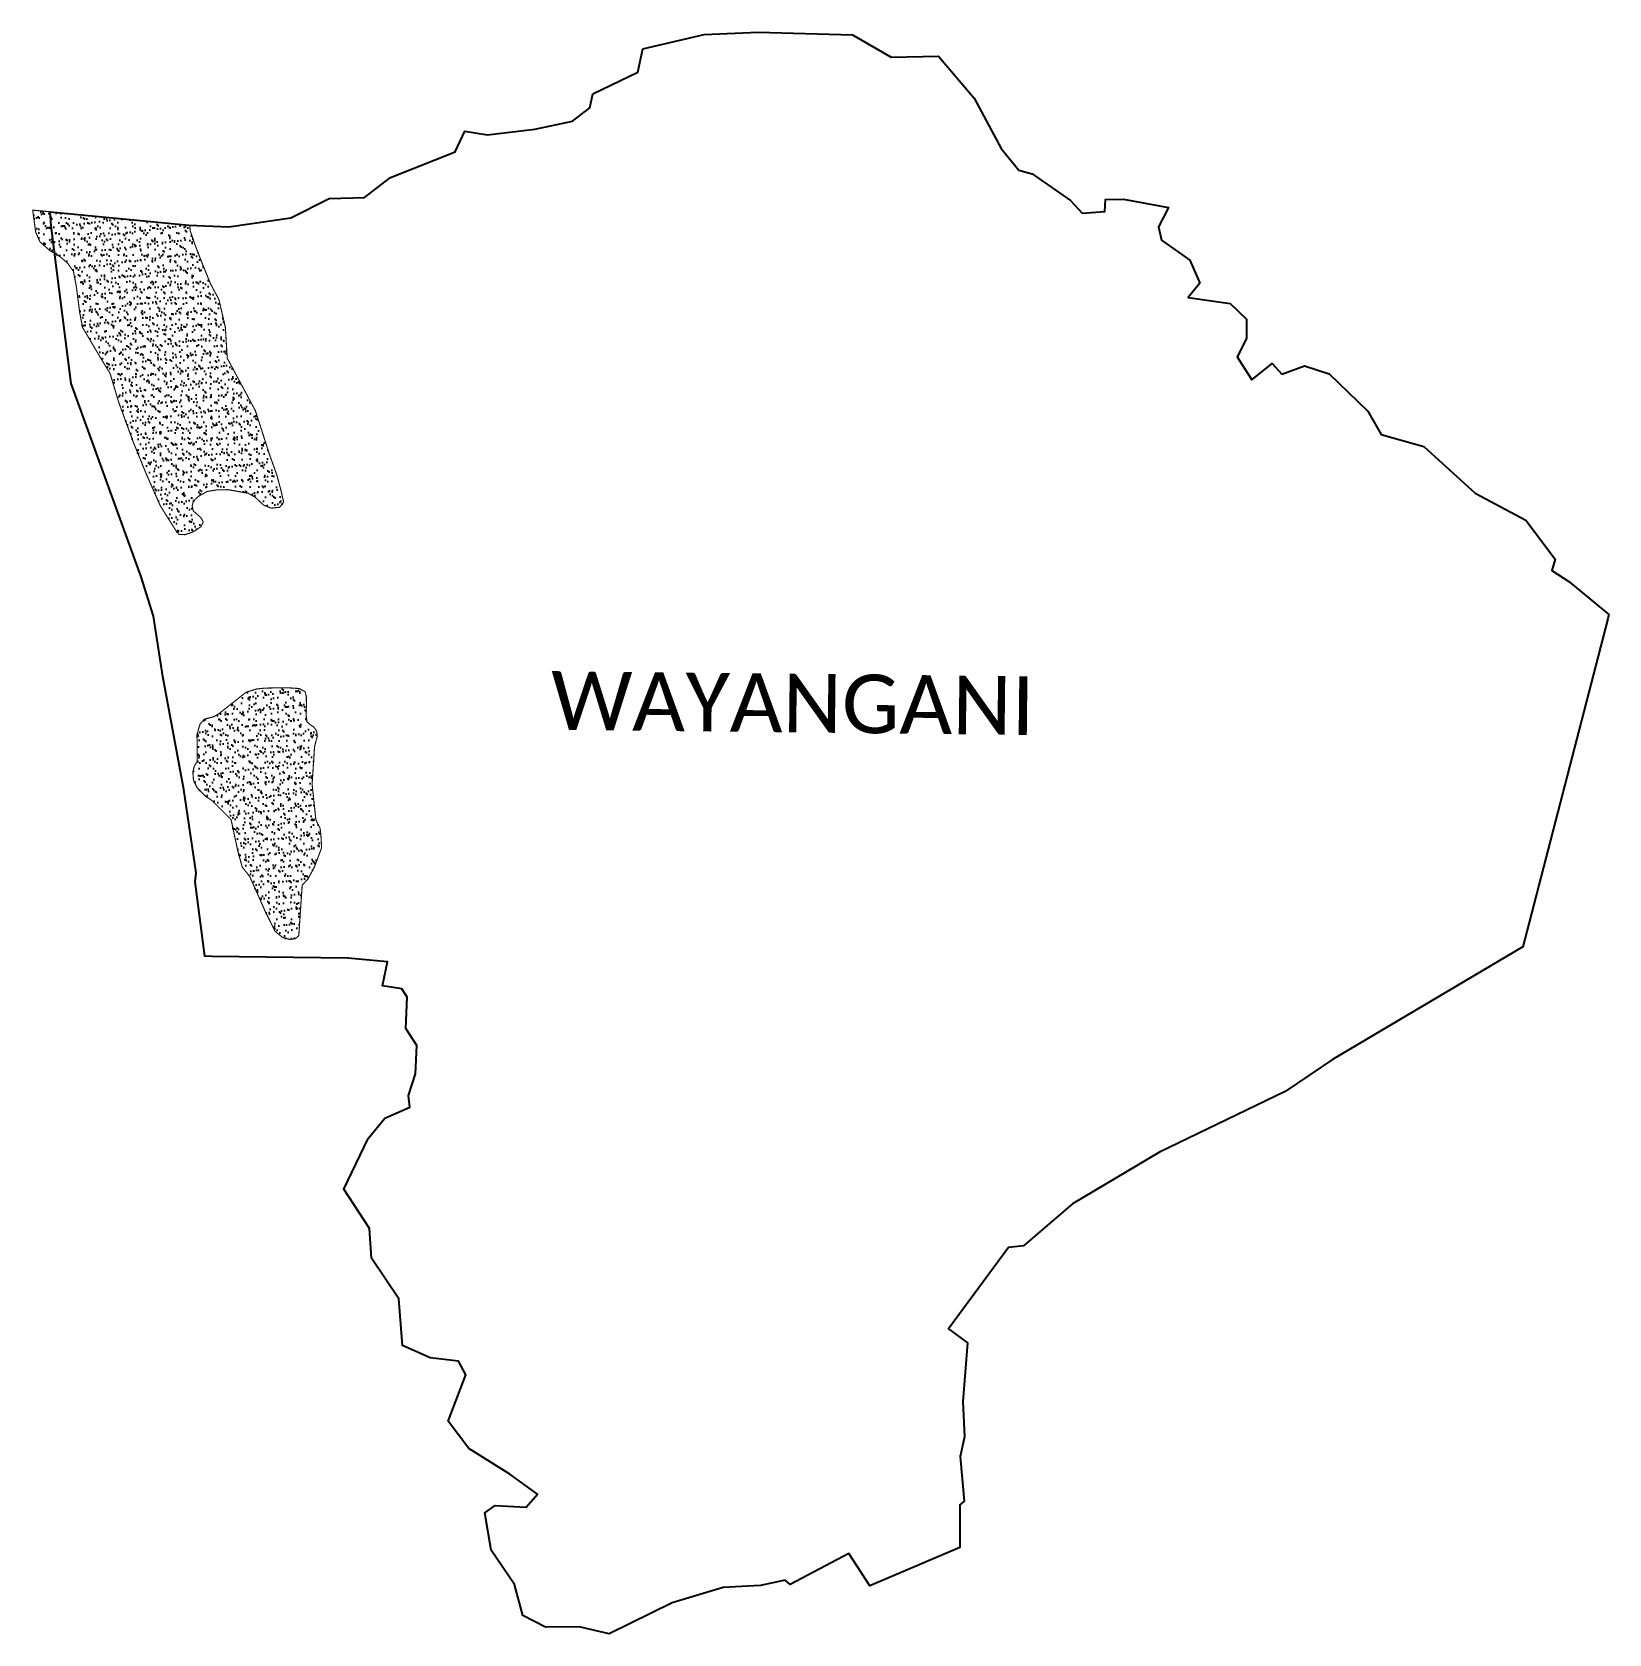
# Model space of a CAD drawing. Header units: metres. Extents: x 333487 to 337815, y 1785626 to 1790023.
import ezdxf

# ---------------------------------------------------------------- set-up
doc = ezdxf.new("R2010")
doc.units = ezdxf.units.M
doc.header["$MEASUREMENT"] = 0
for name, color, linetype in [('SAND DUNES', 42, 'Continuous'), ('village', 3, 'Continuous'), ('VILLAGE NAME', 250, 'Continuous')]:
    doc.layers.add(name, color=color, linetype=linetype)
doc.styles.get("Standard").update_dxf_attribs({"font": 'simplex.shx'})
pattern_1 = [(37.18287, (319956.478, 1782547.199), (-0.807046, 29.72228), [0, -23.442923, 0, -26.21906, 0, -25.062336]), (7.18287, (319956.478, 1782547.2), (27.53572, 43.37415), [0, -12.64684, 0, -21.129477, 0, -8.097062]), (327.18287, (319937.508, 1782547.304), (48.029102, -0.178576), [0, -7.711488, 0, -27.761356, 0, -36.243993]), (317.18287, (319937.51, 1782547.304), (46.43765, 13.27953), [0, -3.855744, 0, -18.19911, 0, -20.821017])]

msp = doc.modelspace()

# ---------------------------------------------------------------- hatches: boundary and pattern name
at = {"layer": 'SAND DUNES'}
h = msp.add_hatch(dxfattribs=at)
h.set_pattern_fill('AR-SAND', color=256, scale=0.607204, angle=-0.3171)
h.set_pattern_definition(pattern_1)
h.paths.add_polyline_path([(333919.3, 1789493.1), (333536.2, 1789530.1), (333488.6, 1789534.4), (333496.8, 1789474.3), (333508.3, 1789447.7), (333522.5, 1789435), (333537.9, 1789421.9), (333562.2, 1789407.9), (333584.2, 1789389.1), (333600.5, 1789366.2), (333608.5, 1789324), (333617.4, 1789254.8), (333625.4, 1789212.5), (333651.5, 1789168.6), (333674.9, 1789128.8), (333701, 1789086.1), (333724.4, 1789007.9), (333764.1, 1788899.2), (333799.9, 1788811), (333839.2, 1788722), (333881.4, 1788655.1), (333890.3, 1788644.2), (333906.8, 1788643.5), (333928.7, 1788651), (333950.4, 1788665.4), (333956.8, 1788678.4), (333949.9, 1788690.5), (333929.4, 1788708.7), (333926.3, 1788722.7), (333929.8, 1788736.3), (333943.9, 1788749), (333967.8, 1788762.2), (333995.8, 1788766.8), (334025.6, 1788766.9), (334080.2, 1788757.1), (334099.9, 1788745.9), (334122.4, 1788724.6), (334143, 1788716.3), (334166.5, 1788718.7), (334177.4, 1788732.6), (334170, 1788765), (334158.5, 1788807.9), (334138.7, 1788863), (334099.8, 1788983.7), (334022.5, 1789128.2), (334017.3, 1789213.5), (333999.5, 1789289.3), (333976.7, 1789332.1), (333953.4, 1789389.3), (333935.2, 1789435.9), (333921, 1789477.5)])
h = msp.add_hatch(dxfattribs=at)
h.set_pattern_fill('AR-SAND', color=256, scale=0.607204, angle=-0.3171)
h.set_pattern_definition(pattern_1)
h.paths.add_polyline_path([(334033.2, 1787861.1), (333980.9, 1787913.5), (333963.2, 1787925.1), (333940.4, 1787948.2), (333930, 1787969.1), (333928.1, 1787992.5), (333932.4, 1788008.7), (333940.2, 1788020.6), (333939.6, 1788095.4), (333948.1, 1788124.1), (333960.2, 1788137), (333985.8, 1788143.7), (334000.9, 1788153), (334074.3, 1788210.9), (334102.5, 1788219.6), (334124.9, 1788222.1), (334157.8, 1788223), (334194.3, 1788222.8), (334219.8, 1788221.1), (334236, 1788212.6), (334239.5, 1788199.1), (334239.9, 1788176.7), (334238.8, 1788152.2), (334240.7, 1788130.8), (334248.5, 1788122.9), (334260.5, 1788115), (334268.2, 1788103.5), (334269.7, 1788090.5), (334262.2, 1788061.3), (334255.4, 1787958.4), (334265.8, 1787860.4), (334277.4, 1787837.2), (334279.9, 1787814.6), (334281.4, 1787783.3), (334270.4, 1787754), (334261.5, 1787730.8), (334244.6, 1787698.9), (334228.2, 1787681.1), (334218.9, 1787542.8), (334209.4, 1787534.1), (334195, 1787532.2), (334174.8, 1787537.5), (334154, 1787554.3), (334127.8, 1787607), (334084.5, 1787704.7), (334063.7, 1787730.9), (334052.2, 1787772.5), (334041.4, 1787822.2)])

# ---------------------------------------------------------------- linework, layer by layer
at = {"layer": 'SAND DUNES', "const_width": 3.04, "flags": 128}
for points in [[(333919.3, 1789493.1), (333919.3, 1789493.1), (333919.3, 1789493.1), (333919.3, 1789493.1), (333919.3, 1789493.1), (333919.3, 1789493.1), (333919.3, 1789493.1), (333919.3, 1789493.1), (333919.3, 1789493.1), (333919.3, 1789493.1), (333919.3, 1789493.1), (333919.3, 1789493.1), (333919.3, 1789493.1), (333919.3, 1789493.1), (333919.3, 1789493.1), (333919.3, 1789493.1), (333919.3, 1789493.1), (333919.3, 1789493.1), (333919.3, 1789493.1), (333919.3, 1789493.1), (333919.3, 1789493.1), (333919.3, 1789493.1), (333919.3, 1789493.1), (333919.3, 1789493.1), (333919.3, 1789493.1), (333536.2, 1789530.1), (333536.2, 1789530.1), (333536.2, 1789530.1), (333536.2, 1789530.1), (333536.2, 1789530.1), (333488.6, 1789534.4), (333496.8, 1789474.3), (333508.3, 1789447.7), (333522.5, 1789435), (333537.9, 1789421.9), (333562.2, 1789407.9), (333584.2, 1789389.1), (333600.5, 1789366.2), (333608.5, 1789324), (333617.4, 1789254.8), (333625.4, 1789212.5), (333651.5, 1789168.6), (333674.9, 1789128.8), (333701, 1789086.1), (333724.4, 1789007.9), (333764.1, 1788899.2), (333799.9, 1788811), (333839.2, 1788722), (333881.4, 1788655.1), (333890.3, 1788644.2), (333906.8, 1788643.5), (333928.7, 1788651), (333950.4, 1788665.4), (333956.8, 1788678.4), (333949.9, 1788690.5), (333929.4, 1788708.7), (333926.3, 1788722.7), (333929.8, 1788736.3), (333943.9, 1788749), (333967.8, 1788762.2), (333995.8, 1788766.8), (334025.6, 1788766.9), (334080.2, 1788757.1), (334099.9, 1788745.9), (334122.4, 1788724.6), (334143, 1788716.3), (334166.5, 1788718.7), (334177.4, 1788732.6), (334170, 1788765), (334158.5, 1788807.9), (334138.7, 1788863), (334099.8, 1788983.7), (334022.5, 1789128.2), (334017.3, 1789213.5), (333999.5, 1789289.3), (333976.7, 1789332.1), (333953.4, 1789389.3), (333935.2, 1789435.9), (333921, 1789477.5), (333919.3, 1789493.1), (333919.3, 1789493.1), (333919.3, 1789493.1)], [(334033.2, 1787861.1), (333980.9, 1787913.5), (333963.2, 1787925.1), (333940.4, 1787948.2), (333930, 1787969.1), (333928.1, 1787992.5), (333932.4, 1788008.7), (333940.2, 1788020.6), (333939.6, 1788095.4), (333948.1, 1788124.1), (333960.2, 1788137), (333985.8, 1788143.7), (334000.9, 1788153), (334074.3, 1788210.9), (334102.5, 1788219.6), (334124.9, 1788222.1), (334157.8, 1788223), (334194.3, 1788222.8), (334219.8, 1788221.1), (334236, 1788212.6), (334239.5, 1788199.1), (334239.9, 1788176.7), (334238.8, 1788152.2), (334240.7, 1788130.8), (334248.5, 1788122.9), (334260.5, 1788115), (334268.2, 1788103.5), (334269.7, 1788090.5), (334262.2, 1788061.3), (334255.4, 1787958.4), (334265.8, 1787860.4), (334277.4, 1787837.2), (334279.9, 1787814.6), (334281.4, 1787783.3), (334270.4, 1787754), (334261.5, 1787730.8), (334244.6, 1787698.9), (334228.2, 1787681.1), (334218.9, 1787542.8), (334209.4, 1787534.1), (334195, 1787532.2), (334174.8, 1787537.5), (334154, 1787554.3), (334127.8, 1787607), (334084.5, 1787704.7), (334063.7, 1787730.9), (334052.2, 1787772.5), (334041.4, 1787822.2)]]:
    msp.add_lwpolyline(points, close=True, dxfattribs=at)
at = {"layer": 'village', "color": 3, "true_color": 0x00ff00}
msp.add_polyline3d([(337814.7, 1788424.1, 0), (337811.6, 1788412.2, 0), (337595.7, 1787578.7, 0), (337578.2, 1787511.5, 0), (337056.4, 1787203, 0), (336925.7, 1787114.9, 0), (336581, 1786948.1, 0), (336342.1, 1786806.4, 0), (336207.6, 1786690.8, 0), (336166.4, 1786686.7, 0), (336001.9, 1786463, 0), (336054.4, 1786424.6, 0), (336041.8, 1786264.1, 0), (336046, 1786166.6, 0), (336034.4, 1786113, 0), (336044.9, 1785990.5, 0), (336033.1, 1785979.6, 0), (336033, 1785863, 0), (335785.8, 1785757.4, 0), (335728.6, 1785846, 0), (335567.1, 1785761.1, 0), (335553.8, 1785773.4, 0), (335486, 1785758.1, 0), (335383.4, 1785753.1, 0), (335243.3, 1785711, 0), (335070.5, 1785625.5, 0), (334988.6, 1785644.7, 0), (334895.9, 1785643.7, 0), (334833.8, 1785675.8, 0), (334810.8, 1785761.5, 0), (334747, 1785855.7, 0), (334729.2, 1785958.3, 0), (334758.3, 1785977.9, 0), (334842.9, 1785973.5, 0), (334874, 1786008.9, 0), (334798.2, 1786064.6, 0), (334685.6, 1786134.9, 0), (334629.1, 1786209.8, 0), (334677.6, 1786336.9, 0), (334657.3, 1786374.4, 0), (334579.7, 1786384, 0), (334503.9, 1786417.4, 0), (334493.1, 1786545.2, 0), (334418.7, 1786657.6, 0), (334413.3, 1786739.1, 0), (334342.7, 1786846.2, 0), (334409, 1786985.4, 0), (334455.1, 1787041.6, 0), (334523.9, 1787071.9, 0), (334520.2, 1787104.1, 0), (334539.5, 1787163.2, 0), (334542.5, 1787241.3, 0), (334512.5, 1787287.3, 0), (334516.3, 1787373.5, 0), (334501.9, 1787396.4, 0), (334448.9, 1787404.7, 0), (334462.6, 1787470.5, 0), (334353.8, 1787480.5, 0), (333981.4, 1787485.7, 0), (333960.7, 1787486, 0), (333934.5, 1787690.3, 0), (333937.6, 1787715.2, 0), (333903, 1787944, 0), (333846.2, 1788253.9, 0), (333820.4, 1788419.8, 0), (333786.7, 1788527.8, 0), (333594.2, 1789058.5, 0), (333539.7, 1789490.9, 0), (333536.2, 1789530.1, 0), (333917.1, 1789493.2, 0), (334027.1, 1789489, 0), (334197.1, 1789512.9, 0), (334302.3, 1789566.6, 0), (334399.6, 1789569.1, 0), (334470.7, 1789624.5, 0), (334648.5, 1789694.2, 0), (334674.8, 1789751.5, 0), (334736.9, 1789740.9, 0), (334866.5, 1789756.4, 0), (334969.9, 1789778.3, 0), (335018.1, 1789815.2, 0), (335026, 1789853.9, 0), (335149.1, 1789913, 0), (335163.1, 1789976.9, 0), (335331.6, 1790016.9, 0), (335479.7, 1790023.4, 0), (335738.5, 1790015.3, 0), (335844.6, 1789954.7, 0), (335974.5, 1789956.8, 0), (336072.1, 1789842.2, 0), (336146.5, 1789703.7, 0), (336194.8, 1789644.3, 0), (336231.4, 1789634.1, 0), (336337, 1789560.9, 0), (336369, 1789526.1, 0), (336430.9, 1789530.7, 0), (336432.8, 1789563.2, 0), (336482.2, 1789565, 0), (336605.5, 1789541.4, 0), (336578.4, 1789488.9, 0), (336586.7, 1789451.9, 0), (336664, 1789396.8, 0), (336692.2, 1789333.9, 0), (336659.6, 1789294.2, 0), (336774.9, 1789278.4, 0), (336819.8, 1789235, 0), (336820, 1789181.7, 0), (336794.6, 1789131.7, 0), (336834.7, 1789068.4, 0), (336890, 1789113.5, 0), (336916.7, 1789084, 0), (336979.3, 1789107, 0), (337046.6, 1789084.6, 0), (337152.9, 1788982.4, 0), (337189.2, 1788918.2, 0), (337306.5, 1788885.3, 0), (337448, 1788757.1, 0), (337586.7, 1788683, 0), (337666.7, 1788576.6, 0), (337657.9, 1788545.2, 0), (337704.5, 1788514.9, 0)], close=True, dxfattribs=at)

# ---------------------------------------------------------------- texts
at = {"layer": 'VILLAGE NAME', "insert": (334911.8, 1788269), "char_height": 161.109, "attachment_point": 1, "rotation": 359.3742}
msp.add_mtext_dynamic_manual_height_columns('{\\fCalibri|b0|i0|c0|p34;WAYANGANI}', width=1589.786, gutter_width=805.5, heights=[0], dxfattribs=at)

doc.saveas('drawing.dxf')
